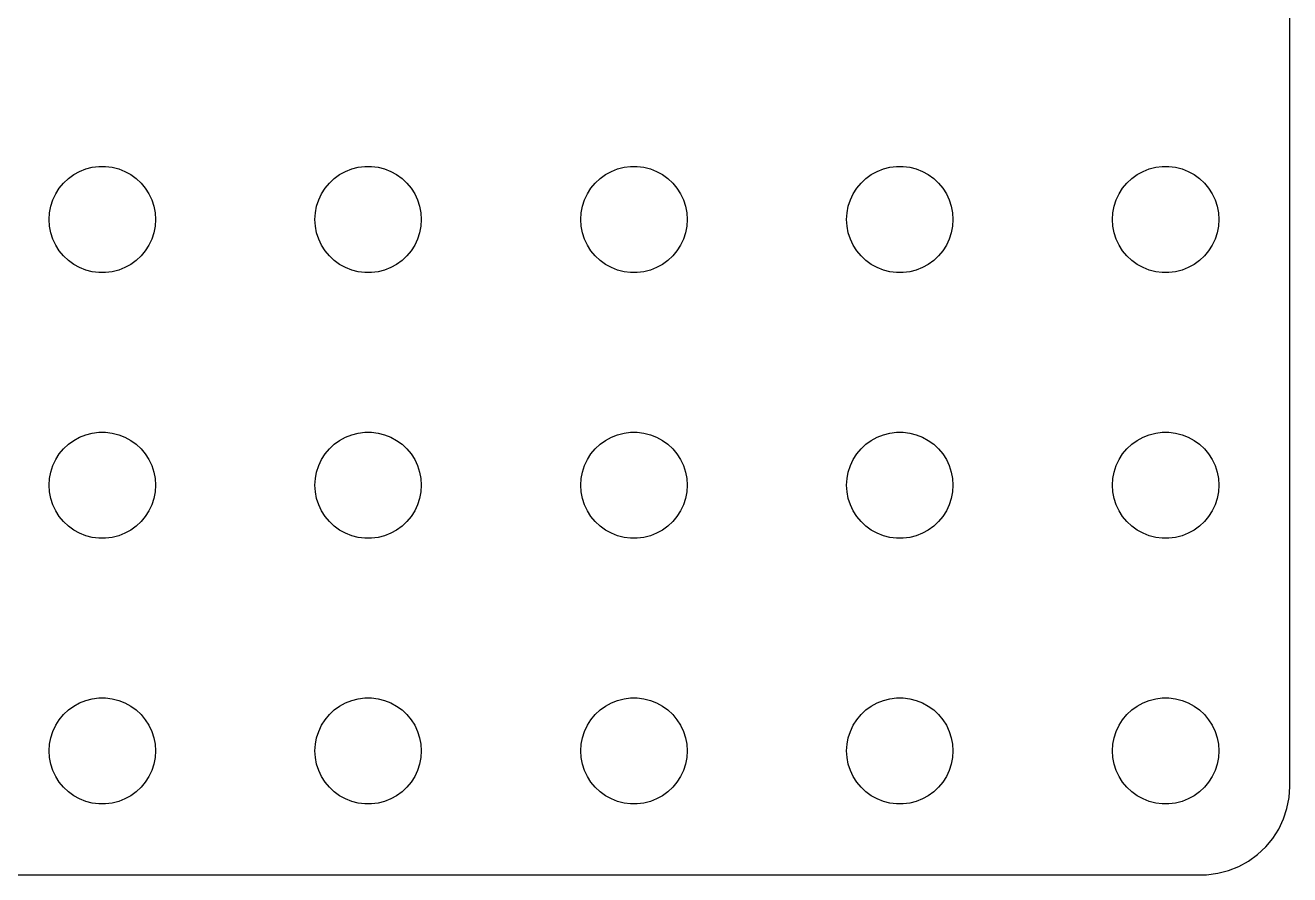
# Model space of a CAD drawing. Header units: metres. Extents: x -134 to 134, y 518 to 1078.
# Drawn here: x 63.2 to 134.5, y 860 to 908 of the extents above; entities that cross this region are included whole.
import ezdxf

# ---------------------------------------------------------------- set-up
doc = ezdxf.new("R2010")
doc.units = ezdxf.units.M

msp = doc.modelspace()

# ---------------------------------------------------------------- linework, layer by layer
for p, q in [((134.5, 865), (134.5, 959)), ((65.8925, 899.533), (66.2227, 899.714)), ((66.2227, 899.714), (66.573, 899.853)), ((66.573, 899.853), (66.9379, 899.947)), ((66.9379, 899.947), (67.3116, 899.994)), ((67.3116, 899.994), (67.6884, 899.994)), ((67.6884, 899.994), (68.0621, 899.947)), ((68.0621, 899.947), (68.427, 899.853)), ((68.427, 899.853), (68.7773, 899.714)), ((68.7773, 899.714), (69.1075, 899.533)), ((80.8925, 899.533), (81.2227, 899.714)), ((81.2227, 899.714), (81.573, 899.853)), ((81.573, 899.853), (81.9379, 899.947)), ((81.9379, 899.947), (82.3116, 899.994)), ((82.3116, 899.994), (82.6884, 899.994)), ((82.6884, 899.994), (83.0621, 899.947)), ((83.0621, 899.947), (83.427, 899.853)), ((83.427, 899.853), (83.7773, 899.714)), ((83.7773, 899.714), (84.1075, 899.533)), ((95.8925, 899.533), (96.2227, 899.714)), ((96.2227, 899.714), (96.573, 899.853)), ((96.573, 899.853), (96.9379, 899.947)), ((96.9379, 899.947), (97.3116, 899.994)), ((97.3116, 899.994), (97.6884, 899.994)), ((97.6884, 899.994), (98.0621, 899.947)), ((98.0621, 899.947), (98.427, 899.853)), ((98.427, 899.853), (98.7773, 899.714)), ((98.7773, 899.714), (99.1075, 899.533)), ((110.893, 899.533), (111.223, 899.714)), ((111.223, 899.714), (111.573, 899.853)), ((111.573, 899.853), (111.938, 899.947)), ((111.938, 899.947), (112.312, 899.994)), ((112.312, 899.994), (112.688, 899.994)), ((112.688, 899.994), (113.062, 899.947)), ((113.062, 899.947), (113.427, 899.853)), ((113.427, 899.853), (113.777, 899.714)), ((113.777, 899.714), (114.107, 899.533)), ((125.893, 899.533), (126.223, 899.714)), ((126.223, 899.714), (126.573, 899.853)), ((126.573, 899.853), (126.938, 899.947)), ((126.938, 899.947), (127.312, 899.994)), ((127.312, 899.994), (127.688, 899.994)), ((127.688, 899.994), (128.062, 899.947)), ((128.062, 899.947), (128.427, 899.853)), ((128.427, 899.853), (128.777, 899.714)), ((128.777, 899.714), (129.107, 899.533)), ((65.073, 898.763), (65.3131, 899.054)), ((65.3131, 899.054), (65.5877, 899.312)), ((65.5877, 899.312), (65.8925, 899.533)), ((69.1075, 899.533), (69.4123, 899.312)), ((69.4123, 899.312), (69.6869, 899.054)), ((69.6869, 899.054), (69.927, 898.763)), ((80.073, 898.763), (80.3131, 899.054)), ((80.3131, 899.054), (80.5877, 899.312)), ((80.5877, 899.312), (80.8925, 899.533)), ((84.1075, 899.533), (84.4123, 899.312)), ((84.4123, 899.312), (84.6869, 899.054)), ((84.6869, 899.054), (84.927, 898.763)), ((95.073, 898.763), (95.3131, 899.054)), ((95.3131, 899.054), (95.5877, 899.312)), ((95.5877, 899.312), (95.8925, 899.533)), ((99.1075, 899.533), (99.4123, 899.312)), ((99.4123, 899.312), (99.6869, 899.054)), ((99.6869, 899.054), (99.927, 898.763)), ((110.073, 898.763), (110.313, 899.054)), ((110.313, 899.054), (110.588, 899.312)), ((110.588, 899.312), (110.893, 899.533)), ((114.107, 899.533), (114.412, 899.312)), ((114.412, 899.312), (114.687, 899.054)), ((114.687, 899.054), (114.927, 898.763)), ((125.073, 898.763), (125.313, 899.054)), ((125.313, 899.054), (125.588, 899.312)), ((125.588, 899.312), (125.893, 899.533)), ((129.107, 899.533), (129.412, 899.312)), ((129.412, 899.312), (129.687, 899.054)), ((129.687, 899.054), (129.927, 898.763)), ((64.7107, 898.104), (64.8711, 898.445)), ((64.8711, 898.445), (65.073, 898.763)), ((69.927, 898.763), (70.1289, 898.445)), ((70.1289, 898.445), (70.2893, 898.104)), ((79.7107, 898.104), (79.8711, 898.445)), ((79.8711, 898.445), (80.073, 898.763)), ((84.927, 898.763), (85.1289, 898.445)), ((85.1289, 898.445), (85.2893, 898.104)), ((94.7107, 898.104), (94.8711, 898.445)), ((94.8711, 898.445), (95.073, 898.763)), ((99.927, 898.763), (100.129, 898.445)), ((100.129, 898.445), (100.289, 898.104)), ((109.711, 898.104), (109.871, 898.445)), ((109.871, 898.445), (110.073, 898.763)), ((114.927, 898.763), (115.129, 898.445)), ((115.129, 898.445), (115.289, 898.104)), ((124.711, 898.104), (124.871, 898.445)), ((124.871, 898.445), (125.073, 898.763)), ((129.927, 898.763), (130.129, 898.445)), ((130.129, 898.445), (130.289, 898.104)), ((64.5237, 897.376), (64.5943, 897.746)), ((64.5943, 897.746), (64.7107, 898.104)), ((70.2893, 898.104), (70.4057, 897.746)), ((70.4057, 897.746), (70.4763, 897.376)), ((79.5237, 897.376), (79.5943, 897.746)), ((79.5943, 897.746), (79.7107, 898.104)), ((85.2893, 898.104), (85.4057, 897.746)), ((85.4057, 897.746), (85.4763, 897.376)), ((94.5237, 897.376), (94.5943, 897.746)), ((94.5943, 897.746), (94.7107, 898.104)), ((100.289, 898.104), (100.406, 897.746)), ((100.406, 897.746), (100.476, 897.376)), ((109.524, 897.376), (109.594, 897.746)), ((109.594, 897.746), (109.711, 898.104)), ((115.289, 898.104), (115.406, 897.746)), ((115.406, 897.746), (115.476, 897.376)), ((124.524, 897.376), (124.594, 897.746)), ((124.594, 897.746), (124.711, 898.104)), ((130.289, 898.104), (130.406, 897.746)), ((130.406, 897.746), (130.476, 897.376)), ((64.5, 897), (64.5237, 897.376)), ((64.5237, 896.624), (64.5, 897)), ((70.4763, 897.376), (70.5, 897)), ((70.5, 897), (70.4763, 896.624)), ((79.5, 897), (79.5237, 897.376)), ((79.5237, 896.624), (79.5, 897)), ((85.4763, 897.376), (85.5, 897)), ((85.5, 897), (85.4763, 896.624)), ((94.5, 897), (94.5237, 897.376)), ((94.5237, 896.624), (94.5, 897)), ((100.476, 897.376), (100.5, 897)), ((100.5, 897), (100.476, 896.624)), ((109.5, 897), (109.524, 897.376)), ((109.524, 896.624), (109.5, 897)), ((115.476, 897.376), (115.5, 897)), ((115.5, 897), (115.476, 896.624)), ((124.5, 897), (124.524, 897.376)), ((124.524, 896.624), (124.5, 897)), ((130.476, 897.376), (130.5, 897)), ((130.5, 897), (130.476, 896.624)), ((64.5943, 896.254), (64.5237, 896.624)), ((64.7107, 895.896), (64.5943, 896.254)), ((70.4057, 896.254), (70.2893, 895.896)), ((70.4763, 896.624), (70.4057, 896.254)), ((79.5943, 896.254), (79.5237, 896.624)), ((79.7107, 895.896), (79.5943, 896.254)), ((85.4057, 896.254), (85.2893, 895.896)), ((85.4763, 896.624), (85.4057, 896.254)), ((94.5943, 896.254), (94.5237, 896.624)), ((94.7107, 895.896), (94.5943, 896.254)), ((100.406, 896.254), (100.289, 895.896)), ((100.476, 896.624), (100.406, 896.254)), ((109.594, 896.254), (109.524, 896.624)), ((109.711, 895.896), (109.594, 896.254)), ((115.406, 896.254), (115.289, 895.896)), ((115.476, 896.624), (115.406, 896.254)), ((124.594, 896.254), (124.524, 896.624)), ((124.711, 895.896), (124.594, 896.254)), ((130.406, 896.254), (130.289, 895.896)), ((130.476, 896.624), (130.406, 896.254)), ((64.8711, 895.555), (64.7107, 895.896)), ((65.073, 895.237), (64.8711, 895.555)), ((70.1289, 895.555), (69.927, 895.237)), ((70.2893, 895.896), (70.1289, 895.555)), ((79.8711, 895.555), (79.7107, 895.896)), ((80.073, 895.237), (79.8711, 895.555)), ((85.1289, 895.555), (84.927, 895.237)), ((85.2893, 895.896), (85.1289, 895.555)), ((94.8711, 895.555), (94.7107, 895.896)), ((95.073, 895.237), (94.8711, 895.555)), ((100.129, 895.555), (99.927, 895.237)), ((100.289, 895.896), (100.129, 895.555)), ((109.871, 895.555), (109.711, 895.896)), ((110.073, 895.237), (109.871, 895.555)), ((115.129, 895.555), (114.927, 895.237)), ((115.289, 895.896), (115.129, 895.555)), ((124.871, 895.555), (124.711, 895.896)), ((125.073, 895.237), (124.871, 895.555)), ((130.129, 895.555), (129.927, 895.237)), ((130.289, 895.896), (130.129, 895.555)), ((65.3131, 894.946), (65.073, 895.237)), ((65.5877, 894.688), (65.3131, 894.946)), ((65.8925, 894.467), (65.5877, 894.688)), ((69.4123, 894.688), (69.1075, 894.467)), ((69.6869, 894.946), (69.4123, 894.688)), ((69.927, 895.237), (69.6869, 894.946)), ((80.3131, 894.946), (80.073, 895.237)), ((80.5877, 894.688), (80.3131, 894.946)), ((80.8925, 894.467), (80.5877, 894.688)), ((84.4123, 894.688), (84.1075, 894.467)), ((84.6869, 894.946), (84.4123, 894.688)), ((84.927, 895.237), (84.6869, 894.946)), ((95.3131, 894.946), (95.073, 895.237)), ((95.5877, 894.688), (95.3131, 894.946)), ((95.8925, 894.467), (95.5877, 894.688)), ((99.4123, 894.688), (99.1075, 894.467)), ((99.6869, 894.946), (99.4123, 894.688)), ((99.927, 895.237), (99.6869, 894.946)), ((110.313, 894.946), (110.073, 895.237)), ((110.588, 894.688), (110.313, 894.946)), ((110.893, 894.467), (110.588, 894.688)), ((114.412, 894.688), (114.107, 894.467)), ((114.687, 894.946), (114.412, 894.688)), ((114.927, 895.237), (114.687, 894.946)), ((125.313, 894.946), (125.073, 895.237)), ((125.588, 894.688), (125.313, 894.946)), ((125.893, 894.467), (125.588, 894.688)), ((129.412, 894.688), (129.107, 894.467)), ((129.687, 894.946), (129.412, 894.688)), ((129.927, 895.237), (129.687, 894.946)), ((66.2227, 894.286), (65.8925, 894.467)), ((66.573, 894.147), (66.2227, 894.286)), ((66.9379, 894.053), (66.573, 894.147)), ((67.3116, 894.006), (66.9379, 894.053)), ((67.6884, 894.006), (67.3116, 894.006)), ((68.0621, 894.053), (67.6884, 894.006)), ((68.427, 894.147), (68.0621, 894.053)), ((68.7773, 894.286), (68.427, 894.147)), ((69.1075, 894.467), (68.7773, 894.286)), ((81.2227, 894.286), (80.8925, 894.467)), ((81.573, 894.147), (81.2227, 894.286)), ((81.9379, 894.053), (81.573, 894.147)), ((82.3116, 894.006), (81.9379, 894.053)), ((82.6884, 894.006), (82.3116, 894.006)), ((83.0621, 894.053), (82.6884, 894.006)), ((83.427, 894.147), (83.0621, 894.053)), ((83.7773, 894.286), (83.427, 894.147)), ((84.1075, 894.467), (83.7773, 894.286)), ((96.2227, 894.286), (95.8925, 894.467)), ((96.573, 894.147), (96.2227, 894.286)), ((96.9379, 894.053), (96.573, 894.147)), ((97.3116, 894.006), (96.9379, 894.053)), ((97.6884, 894.006), (97.3116, 894.006)), ((98.0621, 894.053), (97.6884, 894.006)), ((98.427, 894.147), (98.0621, 894.053)), ((98.7773, 894.286), (98.427, 894.147)), ((99.1075, 894.467), (98.7773, 894.286)), ((111.223, 894.286), (110.893, 894.467)), ((111.573, 894.147), (111.223, 894.286)), ((111.938, 894.053), (111.573, 894.147)), ((112.312, 894.006), (111.938, 894.053)), ((112.688, 894.006), (112.312, 894.006)), ((113.062, 894.053), (112.688, 894.006)), ((113.427, 894.147), (113.062, 894.053)), ((113.777, 894.286), (113.427, 894.147)), ((114.107, 894.467), (113.777, 894.286)), ((126.223, 894.286), (125.893, 894.467)), ((126.573, 894.147), (126.223, 894.286)), ((126.938, 894.053), (126.573, 894.147)), ((127.312, 894.006), (126.938, 894.053)), ((127.688, 894.006), (127.312, 894.006)), ((128.062, 894.053), (127.688, 894.006)), ((128.427, 894.147), (128.062, 894.053)), ((128.777, 894.286), (128.427, 894.147)), ((129.107, 894.467), (128.777, 894.286)), ((65.8925, 884.533), (66.2227, 884.714)), ((66.2227, 884.714), (66.573, 884.853)), ((66.573, 884.853), (66.9379, 884.947)), ((66.9379, 884.947), (67.3116, 884.994)), ((67.3116, 884.994), (67.6884, 884.994)), ((67.6884, 884.994), (68.0621, 884.947)), ((68.0621, 884.947), (68.427, 884.853)), ((68.427, 884.853), (68.7773, 884.714)), ((68.7773, 884.714), (69.1075, 884.533)), ((80.8925, 884.533), (81.2227, 884.714)), ((81.2227, 884.714), (81.573, 884.853)), ((81.573, 884.853), (81.9379, 884.947)), ((81.9379, 884.947), (82.3116, 884.994)), ((82.3116, 884.994), (82.6884, 884.994)), ((82.6884, 884.994), (83.0621, 884.947)), ((83.0621, 884.947), (83.427, 884.853)), ((83.427, 884.853), (83.7773, 884.714)), ((83.7773, 884.714), (84.1075, 884.533)), ((95.8925, 884.533), (96.2227, 884.714)), ((96.2227, 884.714), (96.573, 884.853)), ((96.573, 884.853), (96.9379, 884.947)), ((96.9379, 884.947), (97.3116, 884.994)), ((97.3116, 884.994), (97.6884, 884.994)), ((97.6884, 884.994), (98.0621, 884.947)), ((98.0621, 884.947), (98.427, 884.853)), ((98.427, 884.853), (98.7773, 884.714)), ((98.7773, 884.714), (99.1075, 884.533)), ((110.893, 884.533), (111.223, 884.714)), ((111.223, 884.714), (111.573, 884.853)), ((111.573, 884.853), (111.938, 884.947)), ((111.938, 884.947), (112.312, 884.994)), ((112.312, 884.994), (112.688, 884.994)), ((112.688, 884.994), (113.062, 884.947)), ((113.062, 884.947), (113.427, 884.853)), ((113.427, 884.853), (113.777, 884.714)), ((113.777, 884.714), (114.107, 884.533)), ((125.893, 884.533), (126.223, 884.714)), ((126.223, 884.714), (126.573, 884.853)), ((126.573, 884.853), (126.938, 884.947)), ((126.938, 884.947), (127.312, 884.994)), ((127.312, 884.994), (127.688, 884.994)), ((127.688, 884.994), (128.062, 884.947)), ((128.062, 884.947), (128.427, 884.853)), ((128.427, 884.853), (128.777, 884.714)), ((128.777, 884.714), (129.107, 884.533)), ((65.073, 883.763), (65.3131, 884.054)), ((65.3131, 884.054), (65.5877, 884.312)), ((65.5877, 884.312), (65.8925, 884.533)), ((69.1075, 884.533), (69.4123, 884.312)), ((69.4123, 884.312), (69.6869, 884.054)), ((69.6869, 884.054), (69.927, 883.763)), ((80.073, 883.763), (80.3131, 884.054)), ((80.3131, 884.054), (80.5877, 884.312)), ((80.5877, 884.312), (80.8925, 884.533)), ((84.1075, 884.533), (84.4123, 884.312)), ((84.4123, 884.312), (84.6869, 884.054)), ((84.6869, 884.054), (84.927, 883.763)), ((95.073, 883.763), (95.3131, 884.054)), ((95.3131, 884.054), (95.5877, 884.312)), ((95.5877, 884.312), (95.8925, 884.533)), ((99.1075, 884.533), (99.4123, 884.312)), ((99.4123, 884.312), (99.6869, 884.054)), ((99.6869, 884.054), (99.927, 883.763)), ((110.073, 883.763), (110.313, 884.054)), ((110.313, 884.054), (110.588, 884.312)), ((110.588, 884.312), (110.893, 884.533)), ((114.107, 884.533), (114.412, 884.312)), ((114.412, 884.312), (114.687, 884.054)), ((114.687, 884.054), (114.927, 883.763)), ((125.073, 883.763), (125.313, 884.054)), ((125.313, 884.054), (125.588, 884.312)), ((125.588, 884.312), (125.893, 884.533)), ((129.107, 884.533), (129.412, 884.312)), ((129.412, 884.312), (129.687, 884.054)), ((129.687, 884.054), (129.927, 883.763)), ((64.7107, 883.104), (64.8711, 883.445)), ((64.8711, 883.445), (65.073, 883.763)), ((69.927, 883.763), (70.1289, 883.445)), ((70.1289, 883.445), (70.2893, 883.104)), ((79.7107, 883.104), (79.8711, 883.445)), ((79.8711, 883.445), (80.073, 883.763)), ((84.927, 883.763), (85.1289, 883.445)), ((85.1289, 883.445), (85.2893, 883.104)), ((94.7107, 883.104), (94.8711, 883.445)), ((94.8711, 883.445), (95.073, 883.763)), ((99.927, 883.763), (100.129, 883.445)), ((100.129, 883.445), (100.289, 883.104)), ((109.711, 883.104), (109.871, 883.445)), ((109.871, 883.445), (110.073, 883.763)), ((114.927, 883.763), (115.129, 883.445)), ((115.129, 883.445), (115.289, 883.104)), ((124.711, 883.104), (124.871, 883.445)), ((124.871, 883.445), (125.073, 883.763)), ((129.927, 883.763), (130.129, 883.445)), ((130.129, 883.445), (130.289, 883.104)), ((64.5237, 882.376), (64.5943, 882.746)), ((64.5943, 882.746), (64.7107, 883.104)), ((70.2893, 883.104), (70.4057, 882.746)), ((70.4057, 882.746), (70.4763, 882.376)), ((79.5237, 882.376), (79.5943, 882.746)), ((79.5943, 882.746), (79.7107, 883.104)), ((85.2893, 883.104), (85.4057, 882.746)), ((85.4057, 882.746), (85.4763, 882.376)), ((94.5237, 882.376), (94.5943, 882.746)), ((94.5943, 882.746), (94.7107, 883.104)), ((100.289, 883.104), (100.406, 882.746)), ((100.406, 882.746), (100.476, 882.376)), ((109.524, 882.376), (109.594, 882.746)), ((109.594, 882.746), (109.711, 883.104)), ((115.289, 883.104), (115.406, 882.746)), ((115.406, 882.746), (115.476, 882.376)), ((124.524, 882.376), (124.594, 882.746)), ((124.594, 882.746), (124.711, 883.104)), ((130.289, 883.104), (130.406, 882.746)), ((130.406, 882.746), (130.476, 882.376)), ((64.5, 882), (64.5237, 882.376)), ((64.5237, 881.624), (64.5, 882)), ((70.4763, 882.376), (70.5, 882)), ((70.5, 882), (70.4763, 881.624)), ((79.5, 882), (79.5237, 882.376)), ((79.5237, 881.624), (79.5, 882)), ((85.4763, 882.376), (85.5, 882)), ((85.5, 882), (85.4763, 881.624)), ((94.5, 882), (94.5237, 882.376)), ((94.5237, 881.624), (94.5, 882)), ((100.476, 882.376), (100.5, 882)), ((100.5, 882), (100.476, 881.624)), ((109.5, 882), (109.524, 882.376)), ((109.524, 881.624), (109.5, 882)), ((115.476, 882.376), (115.5, 882)), ((115.5, 882), (115.476, 881.624)), ((124.5, 882), (124.524, 882.376)), ((124.524, 881.624), (124.5, 882)), ((130.476, 882.376), (130.5, 882)), ((130.5, 882), (130.476, 881.624)), ((64.5943, 881.254), (64.5237, 881.624)), ((64.7107, 880.896), (64.5943, 881.254)), ((70.4057, 881.254), (70.2893, 880.896)), ((70.4763, 881.624), (70.4057, 881.254)), ((79.5943, 881.254), (79.5237, 881.624)), ((79.7107, 880.896), (79.5943, 881.254)), ((85.4057, 881.254), (85.2893, 880.896)), ((85.4763, 881.624), (85.4057, 881.254)), ((94.5943, 881.254), (94.5237, 881.624)), ((94.7107, 880.896), (94.5943, 881.254)), ((100.406, 881.254), (100.289, 880.896)), ((100.476, 881.624), (100.406, 881.254)), ((109.594, 881.254), (109.524, 881.624)), ((109.711, 880.896), (109.594, 881.254)), ((115.406, 881.254), (115.289, 880.896)), ((115.476, 881.624), (115.406, 881.254)), ((124.594, 881.254), (124.524, 881.624)), ((124.711, 880.896), (124.594, 881.254)), ((130.406, 881.254), (130.289, 880.896)), ((130.476, 881.624), (130.406, 881.254)), ((64.8711, 880.555), (64.7107, 880.896)), ((65.073, 880.237), (64.8711, 880.555)), ((70.1289, 880.555), (69.927, 880.237)), ((70.2893, 880.896), (70.1289, 880.555)), ((79.8711, 880.555), (79.7107, 880.896)), ((80.073, 880.237), (79.8711, 880.555)), ((85.1289, 880.555), (84.927, 880.237)), ((85.2893, 880.896), (85.1289, 880.555)), ((94.8711, 880.555), (94.7107, 880.896)), ((95.073, 880.237), (94.8711, 880.555)), ((100.129, 880.555), (99.927, 880.237)), ((100.289, 880.896), (100.129, 880.555)), ((109.871, 880.555), (109.711, 880.896)), ((110.073, 880.237), (109.871, 880.555)), ((115.129, 880.555), (114.927, 880.237)), ((115.289, 880.896), (115.129, 880.555)), ((124.871, 880.555), (124.711, 880.896)), ((125.073, 880.237), (124.871, 880.555)), ((130.129, 880.555), (129.927, 880.237)), ((130.289, 880.896), (130.129, 880.555)), ((65.3131, 879.946), (65.073, 880.237)), ((65.5877, 879.688), (65.3131, 879.946)), ((65.8925, 879.467), (65.5877, 879.688)), ((69.4123, 879.688), (69.1075, 879.467)), ((69.6869, 879.946), (69.4123, 879.688)), ((69.927, 880.237), (69.6869, 879.946)), ((80.3131, 879.946), (80.073, 880.237)), ((80.5877, 879.688), (80.3131, 879.946)), ((80.8925, 879.467), (80.5877, 879.688)), ((84.4123, 879.688), (84.1075, 879.467)), ((84.6869, 879.946), (84.4123, 879.688)), ((84.927, 880.237), (84.6869, 879.946)), ((95.3131, 879.946), (95.073, 880.237)), ((95.5877, 879.688), (95.3131, 879.946)), ((95.8925, 879.467), (95.5877, 879.688)), ((99.4123, 879.688), (99.1075, 879.467)), ((99.6869, 879.946), (99.4123, 879.688)), ((99.927, 880.237), (99.6869, 879.946)), ((110.313, 879.946), (110.073, 880.237)), ((110.588, 879.688), (110.313, 879.946)), ((110.893, 879.467), (110.588, 879.688)), ((114.412, 879.688), (114.107, 879.467)), ((114.687, 879.946), (114.412, 879.688)), ((114.927, 880.237), (114.687, 879.946)), ((125.313, 879.946), (125.073, 880.237)), ((125.588, 879.688), (125.313, 879.946)), ((125.893, 879.467), (125.588, 879.688)), ((129.412, 879.688), (129.107, 879.467)), ((129.687, 879.946), (129.412, 879.688)), ((129.927, 880.237), (129.687, 879.946)), ((66.2227, 879.286), (65.8925, 879.467)), ((66.573, 879.147), (66.2227, 879.286)), ((66.9379, 879.053), (66.573, 879.147)), ((67.3116, 879.006), (66.9379, 879.053)), ((67.6884, 879.006), (67.3116, 879.006)), ((68.0621, 879.053), (67.6884, 879.006)), ((68.427, 879.147), (68.0621, 879.053)), ((68.7773, 879.286), (68.427, 879.147)), ((69.1075, 879.467), (68.7773, 879.286)), ((81.2227, 879.286), (80.8925, 879.467)), ((81.573, 879.147), (81.2227, 879.286)), ((81.9379, 879.053), (81.573, 879.147)), ((82.3116, 879.006), (81.9379, 879.053)), ((82.6884, 879.006), (82.3116, 879.006)), ((83.0621, 879.053), (82.6884, 879.006)), ((83.427, 879.147), (83.0621, 879.053)), ((83.7773, 879.286), (83.427, 879.147)), ((84.1075, 879.467), (83.7773, 879.286)), ((96.2227, 879.286), (95.8925, 879.467)), ((96.573, 879.147), (96.2227, 879.286)), ((96.9379, 879.053), (96.573, 879.147)), ((97.3116, 879.006), (96.9379, 879.053)), ((97.6884, 879.006), (97.3116, 879.006)), ((98.0621, 879.053), (97.6884, 879.006)), ((98.427, 879.147), (98.0621, 879.053)), ((98.7773, 879.286), (98.427, 879.147)), ((99.1075, 879.467), (98.7773, 879.286)), ((111.223, 879.286), (110.893, 879.467)), ((111.573, 879.147), (111.223, 879.286)), ((111.938, 879.053), (111.573, 879.147)), ((112.312, 879.006), (111.938, 879.053)), ((112.688, 879.006), (112.312, 879.006)), ((113.062, 879.053), (112.688, 879.006)), ((113.427, 879.147), (113.062, 879.053)), ((113.777, 879.286), (113.427, 879.147)), ((114.107, 879.467), (113.777, 879.286)), ((126.223, 879.286), (125.893, 879.467)), ((126.573, 879.147), (126.223, 879.286)), ((126.938, 879.053), (126.573, 879.147)), ((127.312, 879.006), (126.938, 879.053)), ((127.688, 879.006), (127.312, 879.006)), ((128.062, 879.053), (127.688, 879.006)), ((128.427, 879.147), (128.062, 879.053)), ((128.777, 879.286), (128.427, 879.147)), ((129.107, 879.467), (128.777, 879.286)), ((65.8925, 869.533), (66.2227, 869.714)), ((66.2227, 869.714), (66.573, 869.853)), ((66.573, 869.853), (66.9379, 869.947)), ((66.9379, 869.947), (67.3116, 869.994)), ((67.3116, 869.994), (67.6884, 869.994)), ((67.6884, 869.994), (68.0621, 869.947)), ((68.0621, 869.947), (68.427, 869.853)), ((68.427, 869.853), (68.7773, 869.714)), ((68.7773, 869.714), (69.1075, 869.533)), ((80.8925, 869.533), (81.2227, 869.714)), ((81.2227, 869.714), (81.573, 869.853)), ((81.573, 869.853), (81.9379, 869.947)), ((81.9379, 869.947), (82.3116, 869.994)), ((82.3116, 869.994), (82.6884, 869.994)), ((82.6884, 869.994), (83.0621, 869.947)), ((83.0621, 869.947), (83.427, 869.853)), ((83.427, 869.853), (83.7773, 869.714)), ((83.7773, 869.714), (84.1075, 869.533)), ((95.8925, 869.533), (96.2227, 869.714)), ((96.2227, 869.714), (96.573, 869.853)), ((96.573, 869.853), (96.9379, 869.947)), ((96.9379, 869.947), (97.3116, 869.994)), ((97.3116, 869.994), (97.6884, 869.994)), ((97.6884, 869.994), (98.0621, 869.947)), ((98.0621, 869.947), (98.427, 869.853)), ((98.427, 869.853), (98.7773, 869.714)), ((98.7773, 869.714), (99.1075, 869.533)), ((110.893, 869.533), (111.223, 869.714)), ((111.223, 869.714), (111.573, 869.853)), ((111.573, 869.853), (111.938, 869.947)), ((111.938, 869.947), (112.312, 869.994)), ((112.312, 869.994), (112.688, 869.994)), ((112.688, 869.994), (113.062, 869.947)), ((113.062, 869.947), (113.427, 869.853)), ((113.427, 869.853), (113.777, 869.714)), ((113.777, 869.714), (114.107, 869.533)), ((125.893, 869.533), (126.223, 869.714)), ((126.223, 869.714), (126.573, 869.853)), ((126.573, 869.853), (126.938, 869.947)), ((126.938, 869.947), (127.312, 869.994)), ((127.312, 869.994), (127.688, 869.994)), ((127.688, 869.994), (128.062, 869.947)), ((128.062, 869.947), (128.427, 869.853)), ((128.427, 869.853), (128.777, 869.714)), ((128.777, 869.714), (129.107, 869.533)), ((65.073, 868.763), (65.3131, 869.054)), ((65.3131, 869.054), (65.5877, 869.312)), ((65.5877, 869.312), (65.8925, 869.533)), ((69.1075, 869.533), (69.4123, 869.312)), ((69.4123, 869.312), (69.6869, 869.054)), ((69.6869, 869.054), (69.927, 868.763)), ((80.073, 868.763), (80.3131, 869.054)), ((80.3131, 869.054), (80.5877, 869.312)), ((80.5877, 869.312), (80.8925, 869.533)), ((84.1075, 869.533), (84.4123, 869.312)), ((84.4123, 869.312), (84.6869, 869.054)), ((84.6869, 869.054), (84.927, 868.763)), ((95.073, 868.763), (95.3131, 869.054)), ((95.3131, 869.054), (95.5877, 869.312)), ((95.5877, 869.312), (95.8925, 869.533)), ((99.1075, 869.533), (99.4123, 869.312)), ((99.4123, 869.312), (99.6869, 869.054)), ((99.6869, 869.054), (99.927, 868.763)), ((110.073, 868.763), (110.313, 869.054)), ((110.313, 869.054), (110.588, 869.312)), ((110.588, 869.312), (110.893, 869.533)), ((114.107, 869.533), (114.412, 869.312)), ((114.412, 869.312), (114.687, 869.054)), ((114.687, 869.054), (114.927, 868.763)), ((125.073, 868.763), (125.313, 869.054)), ((125.313, 869.054), (125.588, 869.312)), ((125.588, 869.312), (125.893, 869.533)), ((129.107, 869.533), (129.412, 869.312)), ((129.412, 869.312), (129.687, 869.054)), ((129.687, 869.054), (129.927, 868.763)), ((64.7107, 868.104), (64.8711, 868.445)), ((64.8711, 868.445), (65.073, 868.763)), ((69.927, 868.763), (70.1289, 868.445)), ((70.1289, 868.445), (70.2893, 868.104)), ((79.7107, 868.104), (79.8711, 868.445)), ((79.8711, 868.445), (80.073, 868.763)), ((84.927, 868.763), (85.1289, 868.445)), ((85.1289, 868.445), (85.2893, 868.104)), ((94.7107, 868.104), (94.8711, 868.445)), ((94.8711, 868.445), (95.073, 868.763)), ((99.927, 868.763), (100.129, 868.445)), ((100.129, 868.445), (100.289, 868.104)), ((109.711, 868.104), (109.871, 868.445)), ((109.871, 868.445), (110.073, 868.763)), ((114.927, 868.763), (115.129, 868.445)), ((115.129, 868.445), (115.289, 868.104)), ((124.711, 868.104), (124.871, 868.445)), ((124.871, 868.445), (125.073, 868.763)), ((129.927, 868.763), (130.129, 868.445)), ((130.129, 868.445), (130.289, 868.104)), ((64.5237, 867.376), (64.5943, 867.746)), ((64.5943, 867.746), (64.7107, 868.104)), ((70.2893, 868.104), (70.4057, 867.746)), ((70.4057, 867.746), (70.4763, 867.376)), ((79.5237, 867.376), (79.5943, 867.746)), ((79.5943, 867.746), (79.7107, 868.104)), ((85.2893, 868.104), (85.4057, 867.746)), ((85.4057, 867.746), (85.4763, 867.376)), ((94.5237, 867.376), (94.5943, 867.746)), ((94.5943, 867.746), (94.7107, 868.104)), ((100.289, 868.104), (100.406, 867.746)), ((100.406, 867.746), (100.476, 867.376)), ((109.524, 867.376), (109.594, 867.746)), ((109.594, 867.746), (109.711, 868.104)), ((115.289, 868.104), (115.406, 867.746)), ((115.406, 867.746), (115.476, 867.376)), ((124.524, 867.376), (124.594, 867.746)), ((124.594, 867.746), (124.711, 868.104)), ((130.289, 868.104), (130.406, 867.746)), ((130.406, 867.746), (130.476, 867.376)), ((64.5, 867), (64.5237, 867.376)), ((64.5237, 866.624), (64.5, 867)), ((70.4763, 867.376), (70.5, 867)), ((70.5, 867), (70.4763, 866.624)), ((79.5, 867), (79.5237, 867.376)), ((79.5237, 866.624), (79.5, 867)), ((85.4763, 867.376), (85.5, 867)), ((85.5, 867), (85.4763, 866.624)), ((94.5, 867), (94.5237, 867.376)), ((94.5237, 866.624), (94.5, 867)), ((100.476, 867.376), (100.5, 867)), ((100.5, 867), (100.476, 866.624)), ((109.5, 867), (109.524, 867.376)), ((109.524, 866.624), (109.5, 867)), ((115.476, 867.376), (115.5, 867)), ((115.5, 867), (115.476, 866.624)), ((124.5, 867), (124.524, 867.376)), ((124.524, 866.624), (124.5, 867)), ((130.476, 867.376), (130.5, 867)), ((130.5, 867), (130.476, 866.624)), ((64.5943, 866.254), (64.5237, 866.624)), ((64.7107, 865.896), (64.5943, 866.254)), ((70.4057, 866.254), (70.2893, 865.896)), ((70.4763, 866.624), (70.4057, 866.254)), ((79.5943, 866.254), (79.5237, 866.624)), ((79.7107, 865.896), (79.5943, 866.254)), ((85.4057, 866.254), (85.2893, 865.896)), ((85.4763, 866.624), (85.4057, 866.254)), ((94.5943, 866.254), (94.5237, 866.624)), ((94.7107, 865.896), (94.5943, 866.254)), ((100.406, 866.254), (100.289, 865.896)), ((100.476, 866.624), (100.406, 866.254)), ((109.594, 866.254), (109.524, 866.624)), ((109.711, 865.896), (109.594, 866.254)), ((115.406, 866.254), (115.289, 865.896)), ((115.476, 866.624), (115.406, 866.254)), ((124.594, 866.254), (124.524, 866.624)), ((124.711, 865.896), (124.594, 866.254)), ((130.406, 866.254), (130.289, 865.896)), ((130.476, 866.624), (130.406, 866.254)), ((64.8711, 865.555), (64.7107, 865.896)), ((65.073, 865.237), (64.8711, 865.555)), ((70.1289, 865.555), (69.927, 865.237)), ((70.2893, 865.896), (70.1289, 865.555)), ((79.8711, 865.555), (79.7107, 865.896)), ((80.073, 865.237), (79.8711, 865.555)), ((85.1289, 865.555), (84.927, 865.237)), ((85.2893, 865.896), (85.1289, 865.555)), ((94.8711, 865.555), (94.7107, 865.896)), ((95.073, 865.237), (94.8711, 865.555)), ((100.129, 865.555), (99.927, 865.237)), ((100.289, 865.896), (100.129, 865.555)), ((109.871, 865.555), (109.711, 865.896)), ((110.073, 865.237), (109.871, 865.555)), ((115.129, 865.555), (114.927, 865.237)), ((115.289, 865.896), (115.129, 865.555)), ((124.871, 865.555), (124.711, 865.896)), ((125.073, 865.237), (124.871, 865.555)), ((130.129, 865.555), (129.927, 865.237)), ((130.289, 865.896), (130.129, 865.555)), ((65.3131, 864.946), (65.073, 865.237)), ((65.5877, 864.688), (65.3131, 864.946)), ((69.6869, 864.946), (69.4123, 864.688)), ((69.927, 865.237), (69.6869, 864.946)), ((80.3131, 864.946), (80.073, 865.237)), ((80.5877, 864.688), (80.3131, 864.946)), ((84.6869, 864.946), (84.4123, 864.688)), ((84.927, 865.237), (84.6869, 864.946)), ((95.3131, 864.946), (95.073, 865.237)), ((95.5877, 864.688), (95.3131, 864.946)), ((99.6869, 864.946), (99.4123, 864.688)), ((99.927, 865.237), (99.6869, 864.946)), ((110.313, 864.946), (110.073, 865.237)), ((110.588, 864.688), (110.313, 864.946)), ((114.687, 864.946), (114.412, 864.688)), ((114.927, 865.237), (114.687, 864.946)), ((125.313, 864.946), (125.073, 865.237)), ((125.588, 864.688), (125.313, 864.946)), ((129.687, 864.946), (129.412, 864.688)), ((129.927, 865.237), (129.687, 864.946)), ((134.461, 864.373), (134.5, 865)), ((65.8925, 864.467), (65.5877, 864.688)), ((66.2227, 864.286), (65.8925, 864.467)), ((66.573, 864.147), (66.2227, 864.286)), ((66.9379, 864.053), (66.573, 864.147)), ((67.3116, 864.006), (66.9379, 864.053)), ((67.6884, 864.006), (67.3116, 864.006)), ((68.0621, 864.053), (67.6884, 864.006)), ((68.427, 864.147), (68.0621, 864.053)), ((68.7773, 864.286), (68.427, 864.147)), ((69.1075, 864.467), (68.7773, 864.286)), ((69.4123, 864.688), (69.1075, 864.467)), ((80.8925, 864.467), (80.5877, 864.688)), ((81.2227, 864.286), (80.8925, 864.467)), ((81.573, 864.147), (81.2227, 864.286)), ((81.9379, 864.053), (81.573, 864.147)), ((82.3116, 864.006), (81.9379, 864.053)), ((82.6884, 864.006), (82.3116, 864.006)), ((83.0621, 864.053), (82.6884, 864.006)), ((83.427, 864.147), (83.0621, 864.053)), ((83.7773, 864.286), (83.427, 864.147)), ((84.1075, 864.467), (83.7773, 864.286)), ((84.4123, 864.688), (84.1075, 864.467)), ((95.8925, 864.467), (95.5877, 864.688)), ((96.2227, 864.286), (95.8925, 864.467)), ((96.573, 864.147), (96.2227, 864.286)), ((96.9379, 864.053), (96.573, 864.147)), ((97.3116, 864.006), (96.9379, 864.053)), ((97.6884, 864.006), (97.3116, 864.006)), ((98.0621, 864.053), (97.6884, 864.006)), ((98.427, 864.147), (98.0621, 864.053)), ((98.7773, 864.286), (98.427, 864.147)), ((99.1075, 864.467), (98.7773, 864.286)), ((99.4123, 864.688), (99.1075, 864.467)), ((110.893, 864.467), (110.588, 864.688)), ((111.223, 864.286), (110.893, 864.467)), ((111.573, 864.147), (111.223, 864.286)), ((111.938, 864.053), (111.573, 864.147)), ((112.312, 864.006), (111.938, 864.053)), ((112.688, 864.006), (112.312, 864.006)), ((113.062, 864.053), (112.688, 864.006)), ((113.427, 864.147), (113.062, 864.053)), ((113.777, 864.286), (113.427, 864.147)), ((114.107, 864.467), (113.777, 864.286)), ((114.412, 864.688), (114.107, 864.467)), ((125.893, 864.467), (125.588, 864.688)), ((126.223, 864.286), (125.893, 864.467)), ((126.573, 864.147), (126.223, 864.286)), ((126.938, 864.053), (126.573, 864.147)), ((127.312, 864.006), (126.938, 864.053)), ((127.688, 864.006), (127.312, 864.006)), ((128.062, 864.053), (127.688, 864.006)), ((128.427, 864.147), (128.062, 864.053)), ((128.777, 864.286), (128.427, 864.147)), ((129.107, 864.467), (128.777, 864.286)), ((129.412, 864.688), (129.107, 864.467)), ((134.343, 863.757), (134.461, 864.373)), ((134.149, 863.159), (134.343, 863.757)), ((133.545, 862.061), (133.882, 862.591)), ((133.882, 862.591), (134.149, 863.159)), ((133.145, 861.577), (133.545, 862.061)), ((132.179, 860.778), (132.687, 861.147)), ((132.687, 861.147), (133.145, 861.577)), ((131.045, 860.245), (131.629, 860.476)), ((131.629, 860.476), (132.179, 860.778)), ((-129.814, 860.01), (129.814, 860.01)), ((129.814, 860.01), (130.437, 860.089)), ((130.437, 860.089), (131.045, 860.245))]:
    msp.add_line(p, q)

doc.saveas('drawing.dxf')
